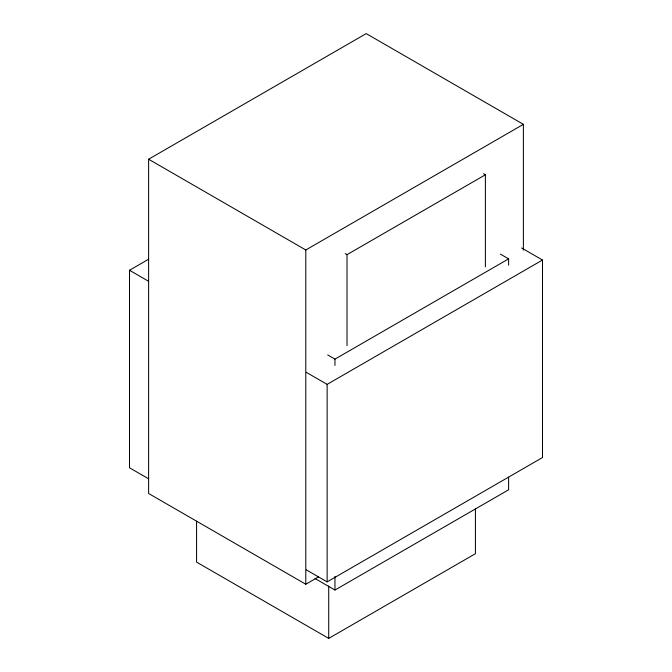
<?xml version="1.0" encoding="UTF-8"?>
<svg xmlns="http://www.w3.org/2000/svg" width="672" height="672" viewBox="0 0 672 672"><rect width="100%" height="100%" fill="white"/><g stroke="black" fill="none" stroke-linecap="round" stroke-linejoin="round"><path stroke-width="1.01" d="M318.486 576.912L305.794 584.237L148.613 493.492L148.613 159.23L366.206 33.6L523.387 124.345L523.387 250.085M148.537 478.766L129.503 467.779L129.503 270.262L148.579 259.249M148.613 159.23L305.794 249.976L523.387 124.345M345.206 253.613L347.012 254.663L485.394 174.77L485.394 266.851M327.701 354.934L334.958 359.125L508.612 258.871L508.612 265.171M306.289 372.33L327.138 384.367L542.497 260.03L542.497 457.548L327.138 581.885L306.289 569.839M314.992 578.525L334.958 590.05L508.612 489.796L508.612 477.196M196.568 521.228L196.568 562.111L328.709 638.4L475.432 553.686L475.432 508.62M483.58 173.72L485.394 174.77M521.648 247.993L542.497 260.03M500.438 254.15L508.612 258.871M129.503 270.262L148.537 281.257M347.012 254.663L347.012 345.702M334.958 359.125L334.958 365.425M334.958 576.408L334.958 590.05M328.709 585.992L328.709 638.4M327.138 384.367L327.138 581.885M305.794 249.976L305.794 584.237"/></g></svg>
